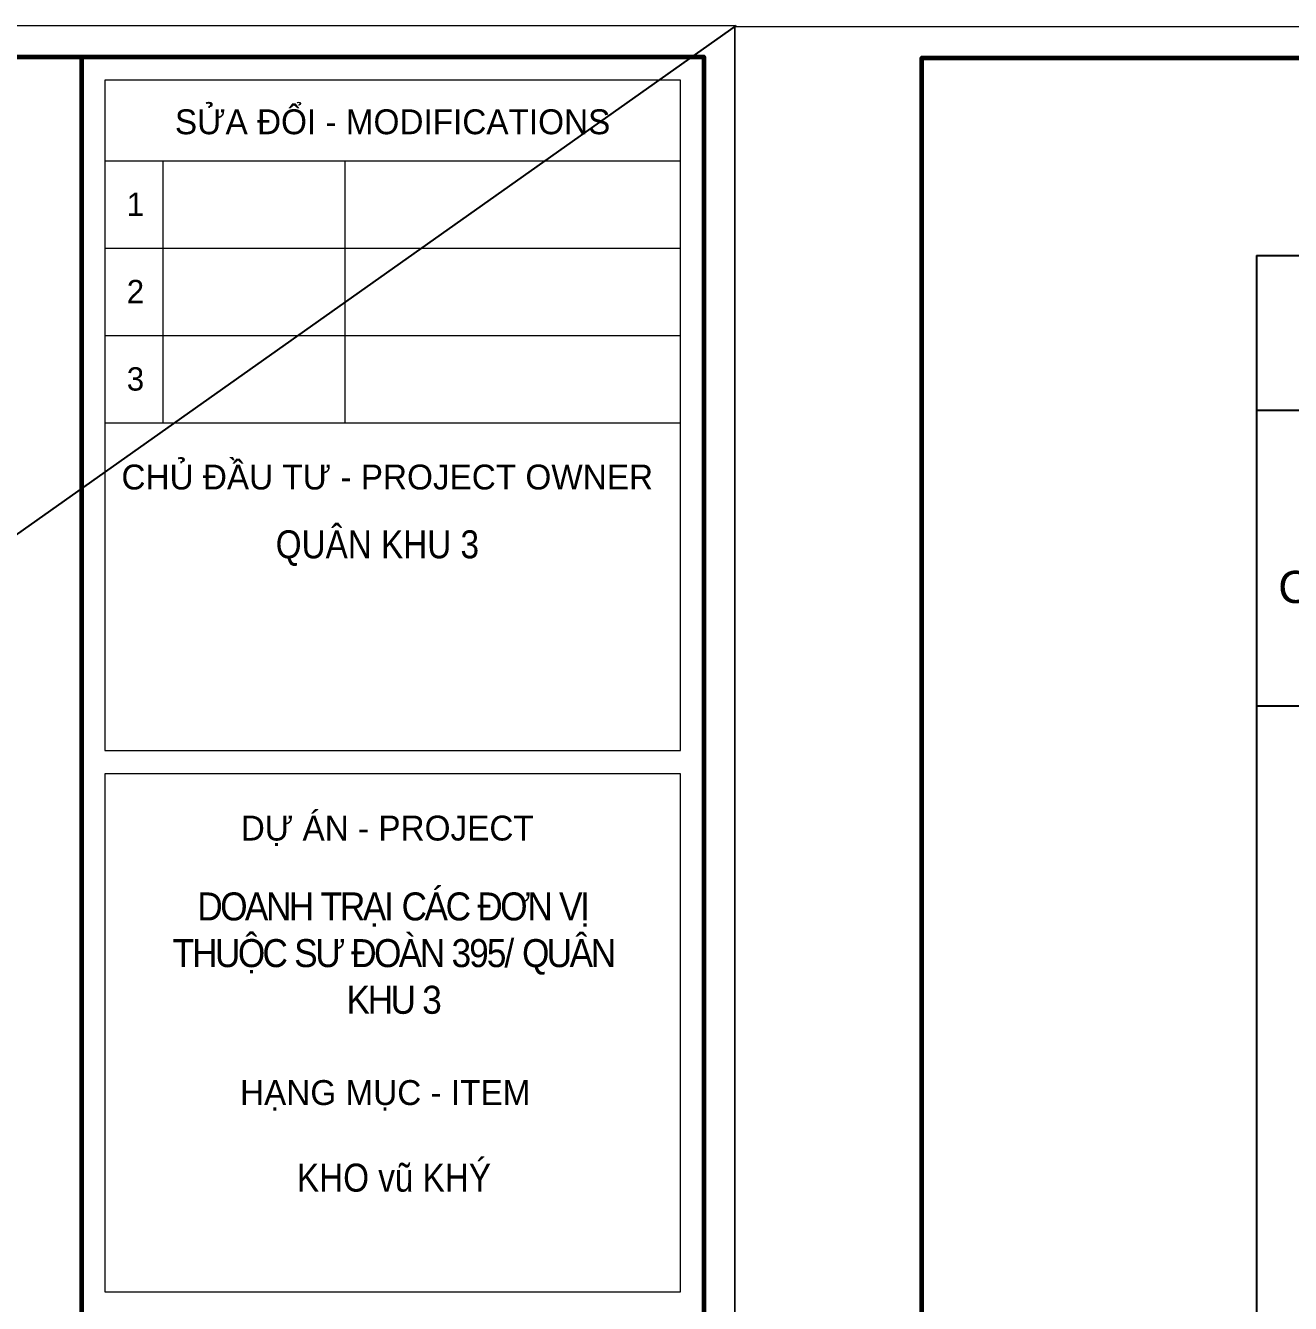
# Model space of a CAD drawing. Header units: millimetres. Extents: x -295047 to 304185, y -728047 to -308748.
# Drawn here: x 178731 to 185232, y -328243 to -321674 of the extents above; entities that cross this region are included whole.
import ezdxf
from ezdxf.enums import TextEntityAlignment as Align

# ---------------------------------------------------------------- set-up
doc = ezdxf.new("R2010")
doc.units = ezdxf.units.MM
doc.header["$MEASUREMENT"] = 0
doc.layers.get('Defpoints').update_dxf_attribs({"color": 1})
for name, color, linetype, lineweight in [('08. Net Text', 3, 'Continuous', 13), ('Khungten_LCDI', 7, 'Continuous', 5), ('LC Net thay', 7, 'Continuous', 25), ('LC Text1', 3, 'Continuous', 20)]:
    doc.layers.add(name, color=color, linetype=linetype, lineweight=lineweight)
doc.layers.add('KCS_Plotter', color=11, linetype='Continuous', plot=False)
doc.styles.add('Hoa', font='micross.ttf')
doc.styles.add('Khungten', font='VHAVAN.TTF', dxfattribs={"width": 0.9, "height": 5000})
doc.styles.add('Text Khung Ten', font='VHAVAN.TTF')
doc.styles.add('Title', font='VHBLACK.TTF', dxfattribs={"width": 0.8})

# ---------------------------------------------------------------- blocks, each defined once
blk = doc.blocks.new('lcdi fix')
at = {"layer": 'Defpoints', "lineweight": 0}
blk.add_lwpolyline([(-1200, -14850), (-1200, 14850), (40800, 14850), (40800, -14850)], close=True, dxfattribs=at)
at = {"layer": 'Khungten_LCDI', "color": 5, "lineweight": 60}
blk.add_line((36600, 14650), (36600, -14650), dxfattribs=at)
at = {"layer": 'Khungten_LCDI', "color": 5, "lineweight": 25}
blk.add_line((40600, -14650), (40600, 14650), dxfattribs=at)
at = {"layer": 'Khungten_LCDI', "color": 9, "lineweight": 15}
for p, q in [((36750, 13981.3), (40450, 13981.3)), ((37122.7, 13981.3), (37122.7, 12296.8)), ((38292.8, 13981.3), (38292.8, 12296.8)), ((36750, 13419.8), (40450, 13419.8)), ((36750, 12858.3), (40450, 12858.3)), ((36750, 12296.8), (40450, 12296.8))]:
    blk.add_line(p, q, dxfattribs=at)
at = {"layer": 'Khungten_LCDI', "color": 5, "lineweight": 60}
blk.add_lwpolyline([(0, -14650), (0, 14650), (40600, 14650), (40600, -14650)], close=True, dxfattribs=at)
at = {"layer": 'Khungten_LCDI', "color": 9, "lineweight": 15}
for points in [[(36750, 10190.4), (40450, 10190.4), (40450, 14500), (36750, 14500)], [(36750, 6711.6), (40450, 6711.6), (40450, 10040.4), (36750, 10040.4)]]:
    blk.add_lwpolyline(points, close=True, dxfattribs=at)
at = {"color": 7, "style": 'Khungten'}
for s, p in [('söa ®æi - modifications', (38600, 14151.5)), ('chñ ®Çu t\xad - project owner', (38565.6, 11868.2)), ('dù ¸n - project', (38565.6, 9611.8)), ('h¹ng môc - item', (38552.5, 7911.9))]:
    blk.add_text(s, height=160, dxfattribs=at).set_placement(p, align=Align.CENTER)
at = {"color": 4, "attachment_point": 5, "style": 'Khungten'}
for s, insert, char_height, width in [('{\\f.VnArialH|b0|i0|c0|p34;\\W0.85;qu©n khu 3}', (38502, 11491), 180, 3815.43), ('\\pi2.84217E-014,l180.00006,t540.00019;{\\f.VnArialH|b0|i0|c0|p34;\\T0.9;doanh tr¹i c¸c ®¬n vÞ thuéc s\xad ®oµn 395/ qu©n khu 3}', (38513.5, 8887), 180.0001, 3461.976), ('{\\f.VnArialH|b0|i0|c0|p34;\\W0.85;KHO v\\fArial|b0|i0|c0|p34;ũ\\f.VnArialH|b0|i0|c0|p34; KHÝ}', (38609, 7443.8), 180, 3815.43)]:
    blk.add_mtext(s, dxfattribs=dict(at, insert=insert, char_height=char_height, width=width))
at = {"color": 7, "style": 'Khungten', "width": 0.8}
for tag, p in [('REVISION', (39498.8, -10746.3)), ('NGAYHT', (39546.1, -11609.4))]:
    blk.add_attdef(tag, text='', height=200, dxfattribs=at).set_placement(p, align=Align.CENTER)
at = {"layer": '08. Net Text', "color": 7, "style": 'Text Khung Ten'}
blk.add_text('1', height=150, dxfattribs=at).set_placement((36891.7, 13626.8))
at = {"layer": '08. Net Text', "color": 7, "ltscale": 2, "style": 'Text Khung Ten'}
for s, p in [('2', (36891.7, 13065.3)), ('3', (36891.7, 12503.8))]:
    blk.add_text(s, height=150, dxfattribs=at).set_placement(p)
at = {"layer": 'LC Text1', "style": 'Title', "width": 1.485915}
for tag, p, p2 in [('TENBANVE1', (36912.7, -8885.8), (40339.1, -8885.8)), ('TENBANVE2', (36912.7, -9562.5), (40339.1, -9562.5))]:
    blk.add_attdef(tag, text='', height=250, dxfattribs=at).set_placement(p, p2, align=Align.FIT)
at = {"layer": 'LC Text1', "style": 'Title', "width": 0.7}
blk.add_attdef('SOBANVE', text='', height=250, dxfattribs=at).set_placement((39562, -13896.2), align=Align.CENTER)

msp = doc.modelspace()

# ---------------------------------------------------------------- linework, layer by layer
at = {"layer": 'KCS_Plotter', "ltscale": 2}
msp.add_line((148785, -345433.5), (182385, -321673.5), dxfattribs=at)
at = {"layer": 'LC Net thay'}
for p, q in [((185058, -322856.4), (197723.1, -322856.4)), ((185058, -322856.4), (185058, -332776.9)), ((185058, -323650.1), (197723.1, -323650.1)), ((185058, -325171.2), (197723.1, -325171.2))]:
    msp.add_line(p, q, dxfattribs=at)

# ---------------------------------------------------------------- block references
at = {"layer": 'LC Net thay', "extrusion": (0.000528397, 4.04352e-06, 1), "xscale": 0.7998127431915381, "yscale": 0.7998127431915381, "zscale": 0.7998127431915381, "rotation": 359.9999999999995}
for p in [(149744.7, -333550.7, 95.1), (183336.9, -333556.3, 95.1)]:
    msp.add_blockref('lcdi fix', p, dxfattribs=at)

# ---------------------------------------------------------------- texts
at = {"layer": 'LC Text1', "style": 'Hoa'}
msp.add_text('C.KIỆN', height=165.34, dxfattribs=at).set_placement((185554, -324642.1), align=Align.CENTER)

doc.saveas('drawing.dxf')
